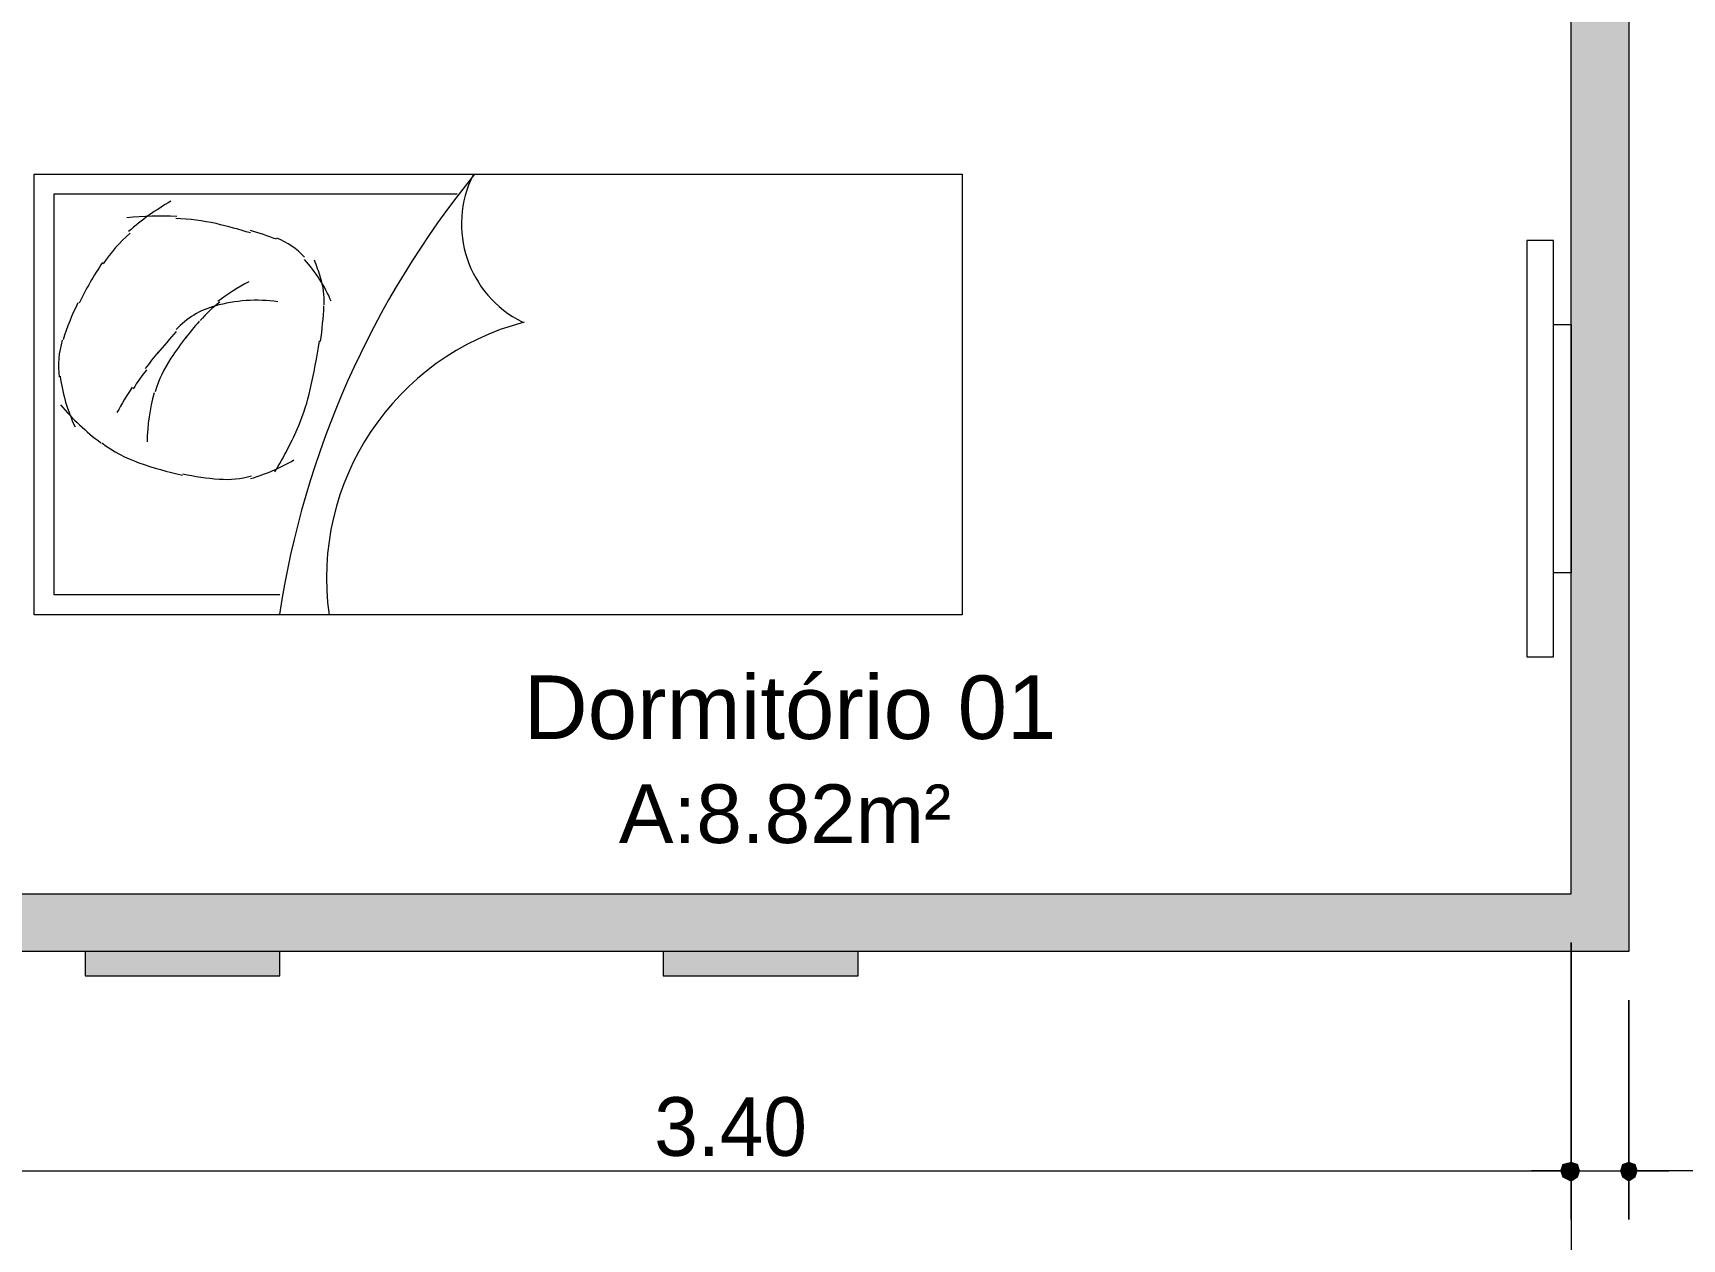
# Model space of a CAD drawing. Header units: millimetres. Extents: x 21 to 236, y 15 to 64.
# Drawn here: x 40.593 to 43.967, y 32.116 to 34.584 of the extents above; entities that cross this region are included whole.
import ezdxf

# ---------------------------------------------------------------- set-up
doc = ezdxf.new("R2010")
doc.units = ezdxf.units.MM
for name, color, linetype in [('PDF_0', 210, 'Continuous'), ('PDF_Cota', 90, 'Continuous'), ('PDF_Desnível', 7, 'Continuous'), ('PDF_Enchimento de Parede', 8, 'Continuous'), ('PDF_LINHA FINISSIMA', 7, 'Continuous'), ('PDF_Mobiliário', 61, 'Continuous'), ('PDF_Parede', 7, 'Continuous'), ('PDF_Text', 70, 'Continuous')]:
    doc.layers.add(name, color=color, linetype=linetype)
doc.styles.add('PDF Arial', font='arial.ttf')
doc.styles.add('PDF Comic Sans MS', font='comic.ttf')

msp = doc.modelspace()

# ---------------------------------------------------------------- linework, layer by layer
at = {"layer": 'PDF_0', "lineweight": 0}
for points in [[(43.6998, 32.2553), (43.7179, 32.2553)], [(43.8992, 32.2553), (43.8766, 32.2553)]]:
    msp.add_lwpolyline(points, close=True, dxfattribs=at)
at = {"layer": 'PDF_0', "transparency": 33554559}
for points in [[(43.7225, 32.2689), (43.7179, 32.2553), (43.7406, 32.2553)], [(43.7225, 32.2689), (43.7179, 32.2553), (43.7406, 32.2553)], [(43.7406, 32.2553), (43.7406, 32.2735), (43.7225, 32.2689)], [(43.7406, 32.2553), (43.7406, 32.2735), (43.7225, 32.2689)], [(43.7542, 32.2689), (43.7406, 32.2553), (43.7406, 32.2735)], [(43.7542, 32.2689), (43.7406, 32.2553), (43.7406, 32.2735)], [(43.7587, 32.2553), (43.7542, 32.2689), (43.7406, 32.2553)], [(43.7587, 32.2553), (43.7542, 32.2689), (43.7406, 32.2553)], [(43.8448, 32.2689), (43.8584, 32.2553), (43.8403, 32.2553)], [(43.8448, 32.2689), (43.8584, 32.2553), (43.8403, 32.2553)], [(43.8584, 32.2735), (43.8448, 32.2689), (43.8584, 32.2553)], [(43.8584, 32.2735), (43.8448, 32.2689), (43.8584, 32.2553)], [(43.8584, 32.2553), (43.872, 32.2689), (43.8584, 32.2735)], [(43.8584, 32.2553), (43.872, 32.2689), (43.8584, 32.2735)], [(43.8766, 32.2553), (43.8584, 32.2553), (43.872, 32.2689)], [(43.8766, 32.2553), (43.8584, 32.2553), (43.872, 32.2689)], [(43.7179, 32.2553), (43.7406, 32.2553), (43.7225, 32.2417)], [(43.7179, 32.2553), (43.7406, 32.2553), (43.7225, 32.2417)], [(43.7406, 32.2553), (43.7225, 32.2417), (43.7406, 32.2327)], [(43.7406, 32.2553), (43.7225, 32.2417), (43.7406, 32.2327)], [(43.7406, 32.2327), (43.7542, 32.2417), (43.7406, 32.2553)], [(43.7542, 32.2417), (43.7406, 32.2553), (43.7587, 32.2553)], [(43.7406, 32.2327), (43.7542, 32.2417), (43.7406, 32.2553)], [(43.7542, 32.2417), (43.7406, 32.2553), (43.7587, 32.2553)], [(43.8403, 32.2553), (43.8448, 32.2417), (43.8584, 32.2553)], [(43.8403, 32.2553), (43.8448, 32.2417), (43.8584, 32.2553)], [(43.8448, 32.2417), (43.8584, 32.2553), (43.8584, 32.2327)], [(43.8448, 32.2417), (43.8584, 32.2553), (43.8584, 32.2327)], [(43.8584, 32.2553), (43.8584, 32.2327), (43.872, 32.2417)], [(43.872, 32.2417), (43.8766, 32.2553), (43.8584, 32.2553)], [(43.8584, 32.2553), (43.8584, 32.2327), (43.872, 32.2417)], [(43.872, 32.2417), (43.8766, 32.2553), (43.8584, 32.2553)]]:
    msp.add_solid(points, dxfattribs=at)
at = {"layer": 'PDF_Cota', "lineweight": 0}
for points in [[(43.7406, 32.1556), (43.7406, 32.7222)], [(43.8584, 32.1556), (43.8584, 32.6043)]]:
    msp.add_lwpolyline(points, close=True, dxfattribs=at)
for points in [[(40.4184, 32.2553), (40.3776, 32.2553), (43.6998, 32.2553), (43.659, 32.2553)], [(43.7406, 32.2553), (43.8584, 32.2553)], [(46.8181, 32.2553), (43.8992, 32.2553), (43.94, 32.2553)]]:
    msp.add_lwpolyline(points, dxfattribs=at)
at = {"layer": 'PDF_Desnível', "lineweight": 9}
msp.add_lwpolyline([(43.7406, 32.704), (43.7406, 30.9908)], dxfattribs=at)
at = {"layer": 'PDF_Enchimento de Parede', "transparency": 33554559}
for points in [[(43.8584, 34.7753), (43.7406, 34.7753), (43.8584, 32.8219)], [(43.7406, 34.7753), (43.8584, 32.8219), (43.7406, 32.8219)], [(43.8584, 32.8219), (40.2189, 32.8219), (43.8584, 32.704)], [(40.2189, 32.8219), (43.8584, 32.704), (40.2189, 32.704)]]:
    msp.add_solid(points, dxfattribs=at)
at = {"layer": 'PDF_LINHA FINISSIMA', "transparency": 33554559}
for points in [[(41.0982, 32.704), (40.6994, 32.704), (41.0982, 32.6542)], [(40.6994, 32.704), (41.0982, 32.6542), (40.6994, 32.6542)], [(42.2812, 32.704), (41.8823, 32.704), (42.2812, 32.6542)], [(41.8823, 32.704), (42.2812, 32.6542), (41.8823, 32.6542)]]:
    msp.add_solid(points, dxfattribs=at)
at = {"layer": 'PDF_Mobiliário', "lineweight": 9}
for points in [[(40.5951, 33.393), (40.5951, 34.2949), (42.4942, 34.2949), (42.4942, 33.393)], [(43.7043, 34.1589), (43.65, 34.1589), (43.65, 33.3068), (43.7043, 33.3068)], [(43.7043, 33.9867), (43.7406, 33.9867), (43.7406, 33.4791), (43.7043, 33.4791)]]:
    msp.add_lwpolyline(points, close=True, dxfattribs=at)
msp.add_lwpolyline([(41.0982, 33.4338), (40.6359, 33.4338), (40.6359, 34.2541), (41.4608, 34.2541)], dxfattribs=at)
for points in [[(41.0382, 34.1743, 0.0159), (40.9674, 34.1933, 0.042503), (40.8853, 34.2038)], [(41.1887, 34.0271, 0.088667), (41.1812, 34.0832, 0.020715), (41.1686, 34.1187)], [(41.094, 34.0336, 0.103481), (40.9653, 34.0248, 0.143711), (40.8861, 33.9764)], [(40.9062, 33.9618, 0.01263), (40.8752, 33.9182, 0.082612), (40.8432, 33.849)], [(41.0879, 33.6852, 0.033471), (41.1368, 33.7804, 0.045957), (41.1601, 33.8539, 0.019009), (41.179, 33.9532)], [(40.7337, 33.7445, 0.075216), (40.8097, 33.704, 0.030285), (40.8986, 33.6786)], [(40.8993, 33.6816, 0.036951), (40.9737, 33.6707, 0.089011), (41.0399, 33.677)]]:
    msp.add_lwpolyline(points, format="xyb", dxfattribs=at)
for centre, radius, start, end in [((42.9519, 33.1102), 1.8763, 140.8602, 171.3203), ((41.6942, 34.1929), 0.2244, 153.4352, 243.435), ((41.1367, 33.7805), 0.528, 119.7015, 131.2759), ((40.8557, 33.463), 0.7458, 87.5842, 95.4538), ((41.0053, 33.9301), 0.3241, 131.2755, 146.0081), ((40.8558, 33.5361), 0.6681, 69.4042, 74.2081), ((41.0416, 34.0298), 0.1428, 41.747, 69.4064), ((40.9101, 33.9074), 0.3195, 23.4447, 41.7484), ((41.333, 33.7136), 0.7195, 146.178, 153.8331), ((41.25, 33.6627), 0.4645, 117.5977, 126.8982), ((41.1458, 33.8032), 0.5144, 153.6875, 162.7576), ((41.1232, 33.8349), 0.247, 126.8982, 139.6355), ((40.4795, 34.057), 0.7094, 351.5079, 357.4398), ((41.477, 33.5309), 0.7143, 139.6367, 143.1556), ((41.735, 33.4677), 0.5416, 104.6777, 187.9431), ((40.8195, 33.9029), 0.1745, 162.7568, 187.784), ((42.2866, 32.7302), 1.8723, 138.4322, 140.2247), ((41.6173, 33.2909), 0.9995, 140.2237, 142.6733), ((41.0053, 33.9301), 0.3603, 187.7839, 205.0319), ((41.2953, 33.5358), 0.5914, 142.6738, 147.2887), ((41.594, 33.3457), 0.9489, 147.2871, 150.9369), ((41.241, 33.7397), 0.4147, 164.9437, 178.9723), ((41.028, 34.1431), 0.4963, 220.2491, 233.3326), ((40.9282, 34.0479), 0.3921, 286.288, 300.4371)]:
    msp.add_arc(centre, radius, start, end, dxfattribs=at)
at = {"layer": 'PDF_Parede', "lineweight": 20}
for points in [[(40.2189, 33.2615), (40.3368, 33.2615), (40.3368, 32.8219), (43.7406, 32.8219), (43.7406, 35.4189), (43.659, 35.4189), (43.659, 35.5413), (43.7406, 35.5413), (43.7406, 36.0399), (43.8584, 36.0399), (43.8584, 34.8932), (43.9582, 34.8932), (43.9582, 34.7753), (43.8584, 34.7753), (43.8584, 32.704), (39.5209, 32.704), (39.5209, 32.8219), (40.2189, 32.8219)], [(40.6994, 32.6542), (41.0982, 32.6542), (41.0982, 32.704), (40.6994, 32.704)], [(41.8823, 32.6542), (42.2812, 32.6542), (42.2812, 32.704), (41.8823, 32.704)]]:
    msp.add_lwpolyline(points, close=True, dxfattribs=at)

# ---------------------------------------------------------------- texts
at = {"layer": 'PDF_Text', "attachment_point": 7}
for s, insert, char_height, style in [('Dormitório 01', (41.5968, 33.1369), 0.130035, 'PDF Arial'), ('A:8.82m²', (41.7917, 32.9241), 0.12003, 'PDF Arial'), ('3.40', (41.8642, 32.284), 0.12003, 'PDF Comic Sans MS')]:
    msp.add_mtext(s, dxfattribs=dict(at, insert=insert, char_height=char_height, style=style))

doc.saveas('drawing.dxf')
